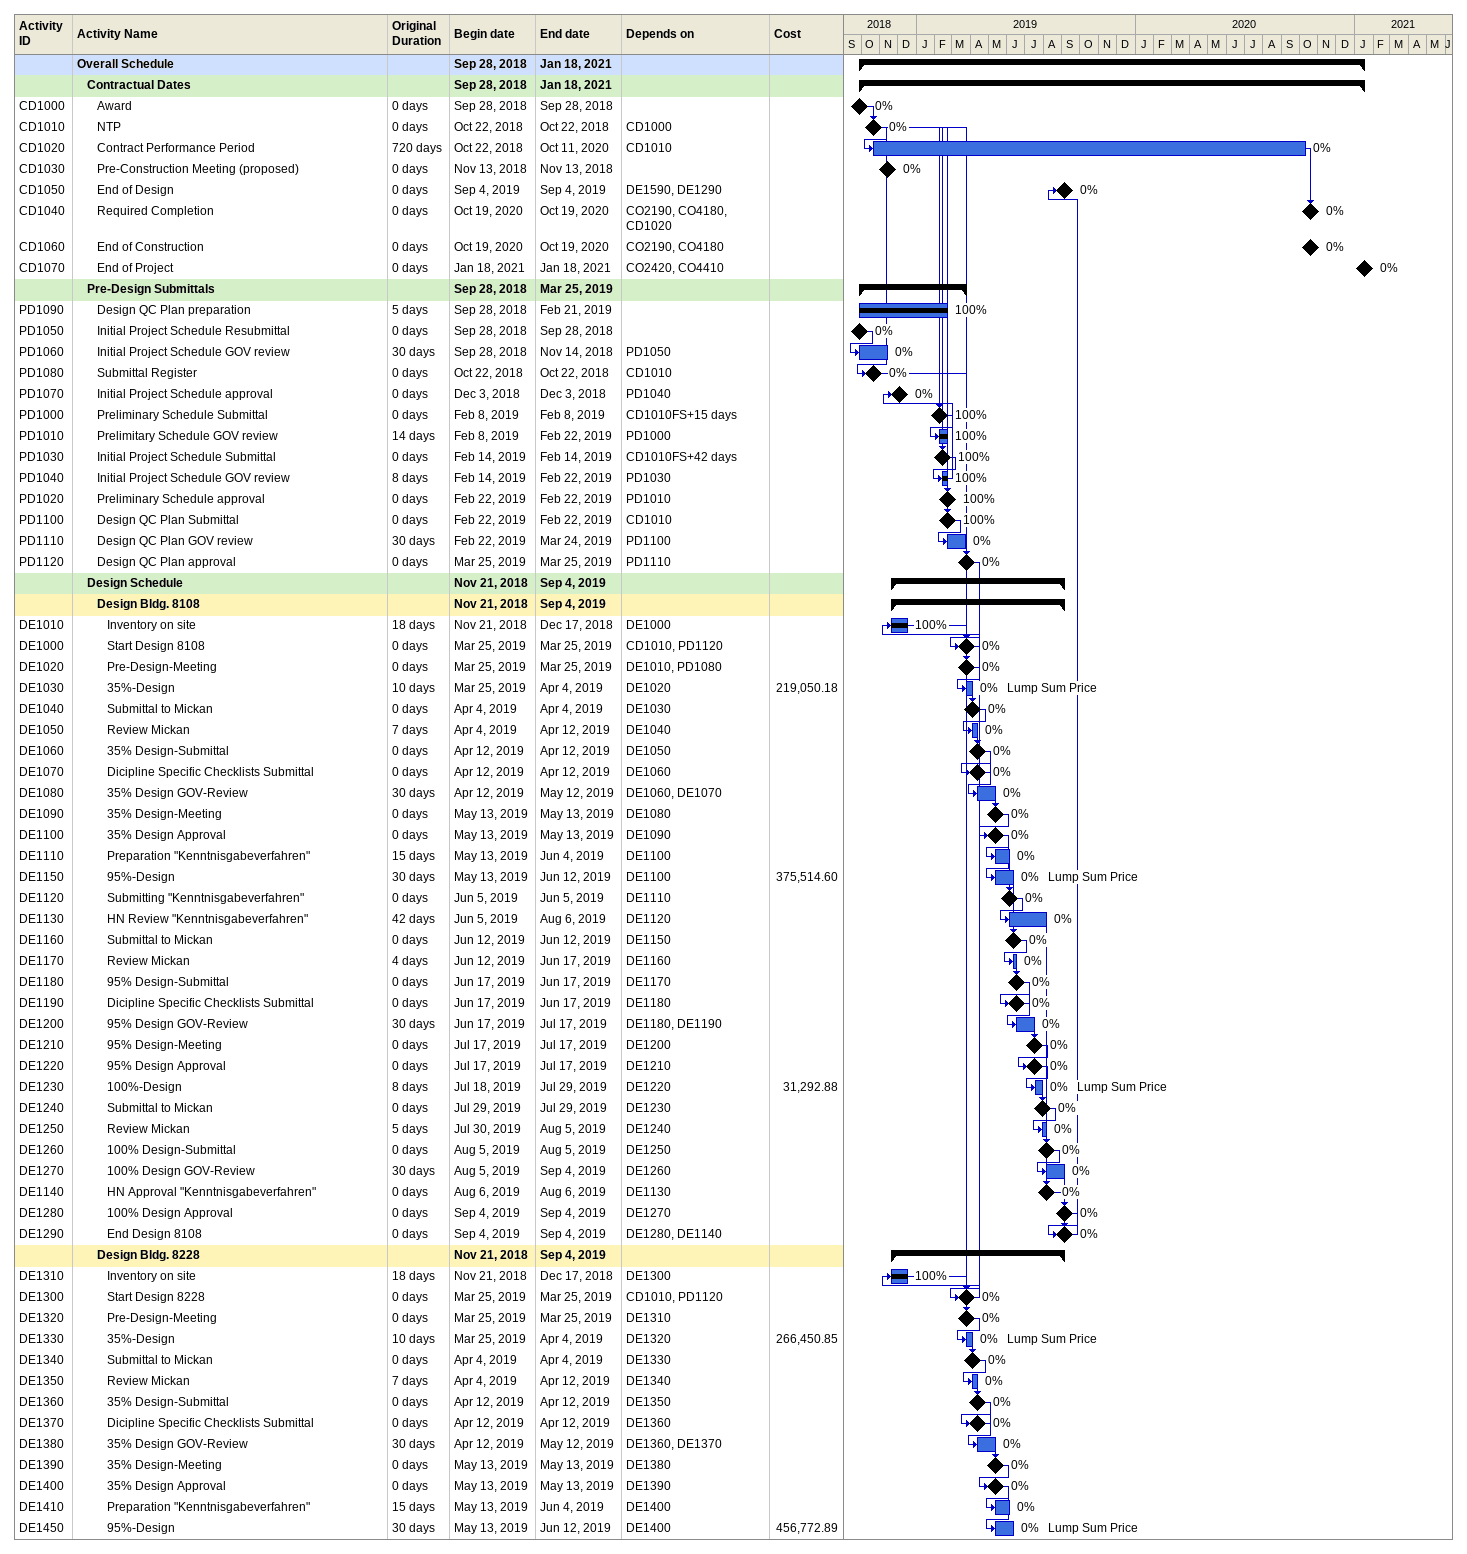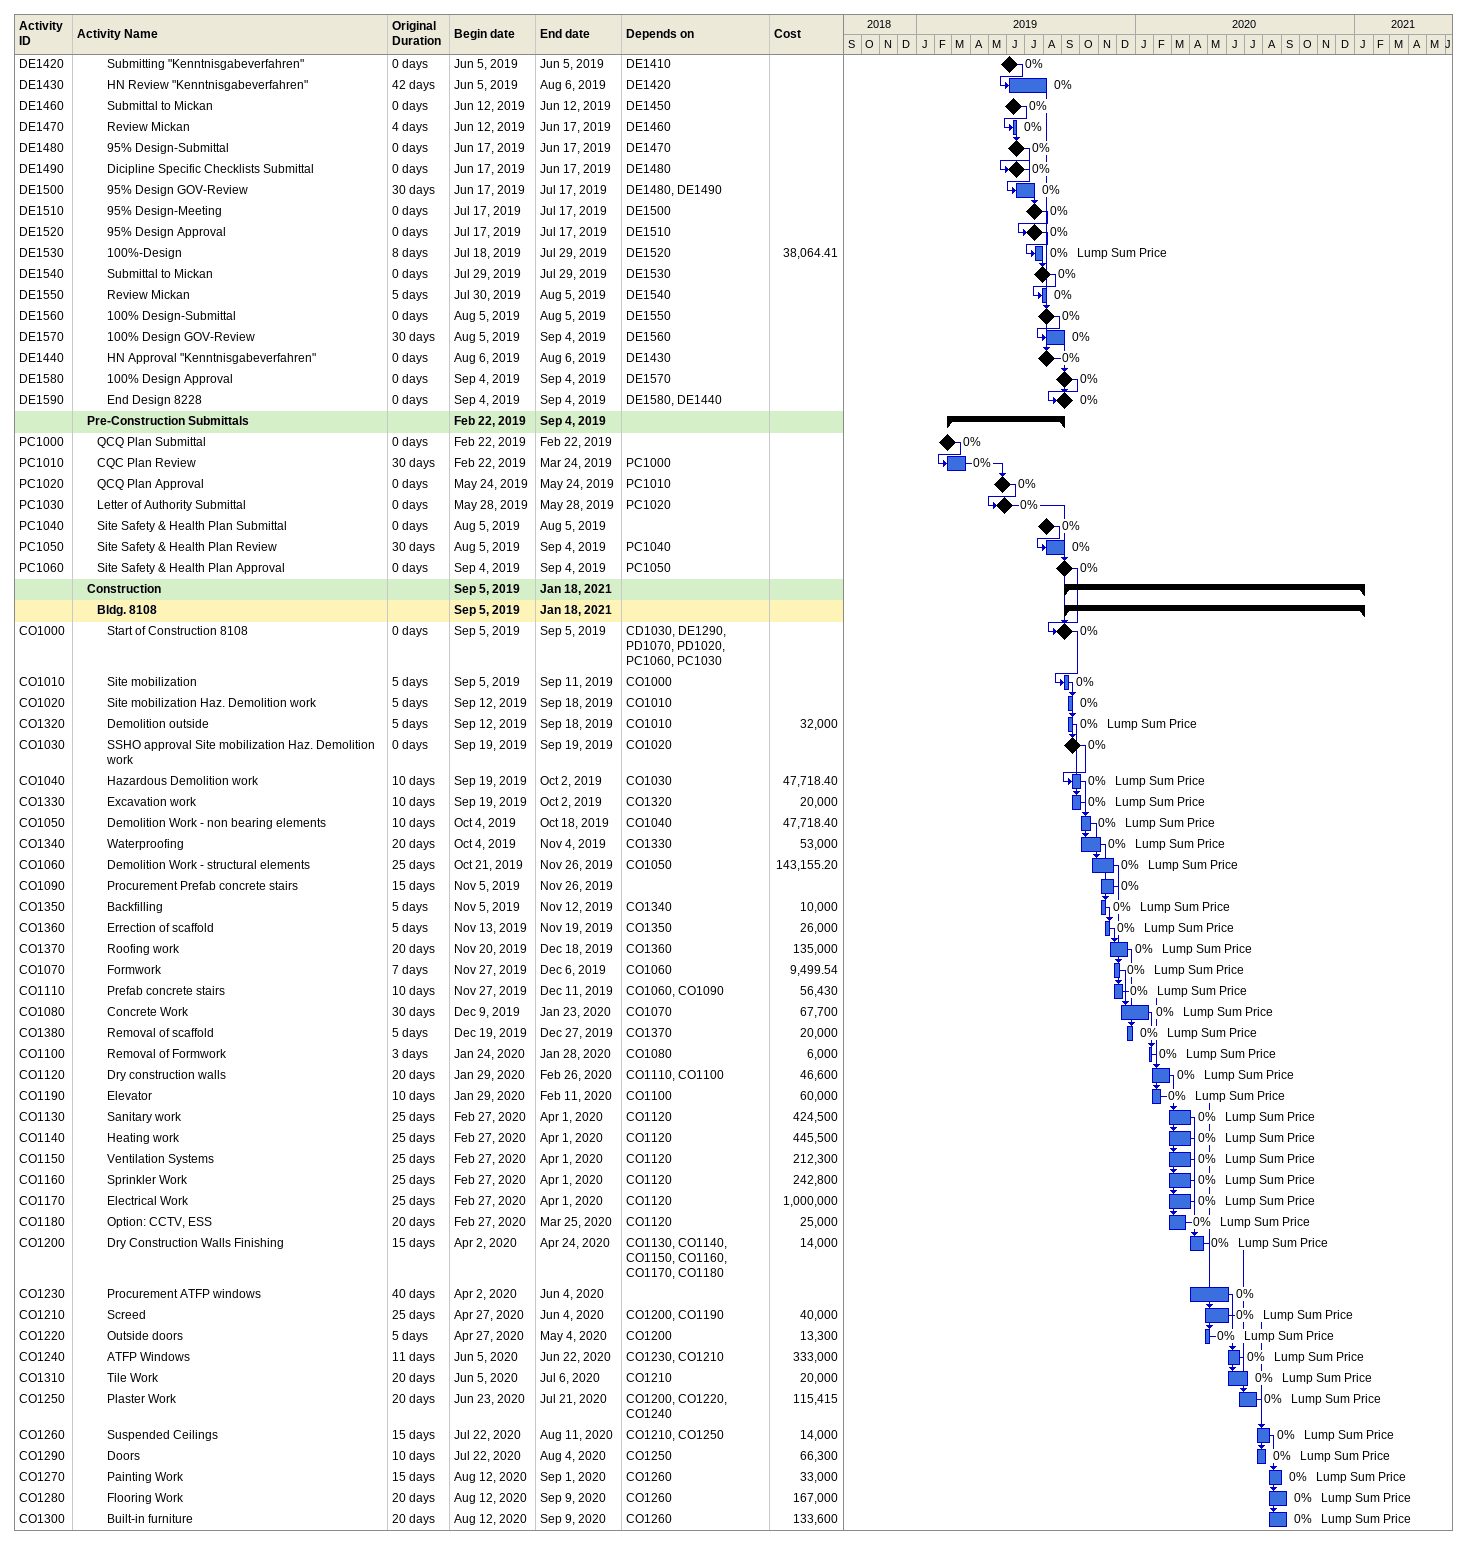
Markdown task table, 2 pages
| ID | Level | Task | Original duration | Start | Finish | Predecessors | Resources | % complete | Cost |
|---|---|---|---|---|---|---|---|---|---|
|  | 1 | **Overall Schedule** |  | 2018-09-28 | 2021-01-18 |  |  |  |  |
|  | 2 | **Contractual Dates** |  | 2018-09-28 | 2021-01-18 |  |  |  |  |
| CD1000 | 3 | Award | 0d | 2018-09-28 | 2018-09-28 |  |  | 0 |  |
| CD1010 | 3 | NTP | 0d | 2018-10-22 | 2018-10-22 | CD1000 |  | 0 |  |
| CD1020 | 3 | Contract Performance Period | 720d | 2018-10-22 | 2020-10-11 | CD1010 |  | 0 |  |
| CD1030 | 3 | Pre-Construction Meeting (proposed) | 0d | 2018-11-13 | 2018-11-13 |  |  | 0 |  |
| CD1050 | 3 | End of Design | 0d | 2019-09-04 | 2019-09-04 | DE1590, DE1290 |  | 0 |  |
| CD1040 | 3 | Required Completion | 0d | 2020-10-19 | 2020-10-19 | CO2190, CO4180, CD1020 |  | 0 |  |
| CD1060 | 3 | End of Construction | 0d | 2020-10-19 | 2020-10-19 | CO2190, CO4180 |  | 0 |  |
| CD1070 | 3 | End of Project | 0d | 2021-01-18 | 2021-01-18 | CO2420, CO4410 |  | 0 |  |
|  | 2 | **Pre-Design Submittals** |  | 2018-09-28 | 2019-03-25 |  |  |  |  |
| PD1090 | 3 | Design QC Plan preparation | 5d | 2018-09-28 | 2019-02-21 |  |  | 100 |  |
| PD1050 | 3 | Initial Project Schedule Resubmittal | 0d | 2018-09-28 | 2018-09-28 |  |  | 0 |  |
| PD1060 | 3 | Initial Project Schedule GOV review | 30d | 2018-09-28 | 2018-11-14 | PD1050 |  | 0 |  |
| PD1080 | 3 | Submittal Register | 0d | 2018-10-22 | 2018-10-22 | CD1010 |  | 0 |  |
| PD1070 | 3 | Initial Project Schedule approval | 0d | 2018-12-03 | 2018-12-03 | PD1040 |  | 0 |  |
| PD1000 | 3 | Preliminary Schedule Submittal | 0d | 2019-02-08 | 2019-02-08 | CD1010FS+15d |  | 100 |  |
| PD1010 | 3 | Prelimitary Schedule GOV review | 14d | 2019-02-08 | 2019-02-22 | PD1000 |  | 100 |  |
| PD1030 | 3 | Initial Project Schedule Submittal | 0d | 2019-02-14 | 2019-02-14 | CD1010FS+42d |  | 100 |  |
| PD1040 | 3 | Initial Project Schedule GOV review | 8d | 2019-02-14 | 2019-02-22 | PD1030 |  | 100 |  |
| PD1020 | 3 | Preliminary Schedule approval | 0d | 2019-02-22 | 2019-02-22 | PD1010 |  | 100 |  |
| PD1100 | 3 | Design QC Plan Submittal | 0d | 2019-02-22 | 2019-02-22 | CD1010 |  | 100 |  |
| PD1110 | 3 | Design QC Plan GOV review | 30d | 2019-02-22 | 2019-03-24 | PD1100 |  | 0 |  |
| PD1120 | 3 | Design QC Plan approval | 0d | 2019-03-25 | 2019-03-25 | PD1110 |  | 0 |  |
|  | 2 | **Design Schedule** |  | 2018-11-21 | 2019-09-04 |  |  |  |  |
|  | 3 | **Design Bldg. 8108** |  | 2018-11-21 | 2019-09-04 |  |  |  |  |
| DE1010 | 4 | Inventory on site | 18d | 2018-11-21 | 2018-12-17 | DE1000 |  | 100 |  |
| DE1000 | 4 | Start Design 8108 | 0d | 2019-03-25 | 2019-03-25 | CD1010, PD1120 |  | 0 |  |
| DE1020 | 4 | Pre-Design-Meeting | 0d | 2019-03-25 | 2019-03-25 | DE1010, PD1080 |  | 0 |  |
| DE1030 | 4 | 35%-Design | 10d | 2019-03-25 | 2019-04-04 | DE1020 | Lump Sum Price | 0 | 219050.18 |
| DE1040 | 4 | Submittal to Mickan | 0d | 2019-04-04 | 2019-04-04 | DE1030 |  | 0 |  |
| DE1050 | 4 | Review Mickan | 7d | 2019-04-04 | 2019-04-12 | DE1040 |  | 0 |  |
| DE1060 | 4 | 35% Design-Submittal | 0d | 2019-04-12 | 2019-04-12 | DE1050 |  | 0 |  |
| DE1070 | 4 | Dicipline Specific Checklists Submittal | 0d | 2019-04-12 | 2019-04-12 | DE1060 |  | 0 |  |
| DE1080 | 4 | 35% Design GOV-Review | 30d | 2019-04-12 | 2019-05-12 | DE1060, DE1070 |  | 0 |  |
| DE1090 | 4 | 35% Design-Meeting | 0d | 2019-05-13 | 2019-05-13 | DE1080 |  | 0 |  |
| DE1100 | 4 | 35% Design Approval | 0d | 2019-05-13 | 2019-05-13 | DE1090 |  | 0 |  |
| DE1110 | 4 | Preparation "Kenntnisgabeverfahren" | 15d | 2019-05-13 | 2019-06-04 | DE1100 |  | 0 |  |
| DE1150 | 4 | 95%-Design | 30d | 2019-05-13 | 2019-06-12 | DE1100 | Lump Sum Price | 0 | 375514.60 |
| DE1120 | 4 | Submitting "Kenntnisgabeverfahren" | 0d | 2019-06-05 | 2019-06-05 | DE1110 |  | 0 |  |
| DE1130 | 4 | HN Review "Kenntnisgabeverfahren" | 42d | 2019-06-05 | 2019-08-06 | DE1120 |  | 0 |  |
| DE1160 | 4 | Submittal to Mickan | 0d | 2019-06-12 | 2019-06-12 | DE1150 |  | 0 |  |
| DE1170 | 4 | Review Mickan | 4d | 2019-06-12 | 2019-06-17 | DE1160 |  | 0 |  |
| DE1180 | 4 | 95% Design-Submittal | 0d | 2019-06-17 | 2019-06-17 | DE1170 |  | 0 |  |
| DE1190 | 4 | Dicipline Specific Checklists Submittal | 0d | 2019-06-17 | 2019-06-17 | DE1180 |  | 0 |  |
| DE1200 | 4 | 95% Design GOV-Review | 30d | 2019-06-17 | 2019-07-17 | DE1180, DE1190 |  | 0 |  |
| DE1210 | 4 | 95% Design-Meeting | 0d | 2019-07-17 | 2019-07-17 | DE1200 |  | 0 |  |
| DE1220 | 4 | 95% Design Approval | 0d | 2019-07-17 | 2019-07-17 | DE1210 |  | 0 |  |
| DE1230 | 4 | 100%-Design | 8d | 2019-07-18 | 2019-07-29 | DE1220 | Lump Sum Price | 0 | 31292.88 |
| DE1240 | 4 | Submittal to Mickan | 0d | 2019-07-29 | 2019-07-29 | DE1230 |  | 0 |  |
| DE1250 | 4 | Review Mickan | 5d | 2019-07-30 | 2019-08-05 | DE1240 |  | 0 |  |
| DE1260 | 4 | 100% Design-Submittal | 0d | 2019-08-05 | 2019-08-05 | DE1250 |  | 0 |  |
| DE1270 | 4 | 100% Design GOV-Review | 30d | 2019-08-05 | 2019-09-04 | DE1260 |  | 0 |  |
| DE1140 | 4 | HN Approval "Kenntnisgabeverfahren" | 0d | 2019-08-06 | 2019-08-06 | DE1130 |  | 0 |  |
| DE1280 | 4 | 100% Design Approval | 0d | 2019-09-04 | 2019-09-04 | DE1270 |  | 0 |  |
| DE1290 | 4 | End Design 8108 | 0d | 2019-09-04 | 2019-09-04 | DE1280, DE1140 |  | 0 |  |
|  | 3 | **Design Bldg. 8228** |  | 2018-11-21 | 2019-09-04 |  |  |  |  |
| DE1310 | 4 | Inventory on site | 18d | 2018-11-21 | 2018-12-17 | DE1300 |  | 100 |  |
| DE1300 | 4 | Start Design 8228 | 0d | 2019-03-25 | 2019-03-25 | CD1010, PD1120 |  | 0 |  |
| DE1320 | 4 | Pre-Design-Meeting | 0d | 2019-03-25 | 2019-03-25 | DE1310 |  | 0 |  |
| DE1330 | 4 | 35%-Design | 10d | 2019-03-25 | 2019-04-04 | DE1320 | Lump Sum Price | 0 | 266450.85 |
| DE1340 | 4 | Submittal to Mickan | 0d | 2019-04-04 | 2019-04-04 | DE1330 |  | 0 |  |
| DE1350 | 4 | Review Mickan | 7d | 2019-04-04 | 2019-04-12 | DE1340 |  | 0 |  |
| DE1360 | 4 | 35% Design-Submittal | 0d | 2019-04-12 | 2019-04-12 | DE1350 |  | 0 |  |
| DE1370 | 4 | Dicipline Specific Checklists Submittal | 0d | 2019-04-12 | 2019-04-12 | DE1360 |  | 0 |  |
| DE1380 | 4 | 35% Design GOV-Review | 30d | 2019-04-12 | 2019-05-12 | DE1360, DE1370 |  | 0 |  |
| DE1390 | 4 | 35% Design-Meeting | 0d | 2019-05-13 | 2019-05-13 | DE1380 |  | 0 |  |
| DE1400 | 4 | 35% Design Approval | 0d | 2019-05-13 | 2019-05-13 | DE1390 |  | 0 |  |
| DE1410 | 4 | Preparation "Kenntnisgabeverfahren" | 15d | 2019-05-13 | 2019-06-04 | DE1400 |  | 0 |  |
| DE1450 | 4 | 95%-Design | 30d | 2019-05-13 | 2019-06-12 | DE1400 | Lump Sum Price | 0 | 456772.89 |
| DE1420 | 4 | Submitting "Kenntnisgabeverfahren" | 0d | 2019-06-05 | 2019-06-05 | DE1410 |  | 0 |  |
| DE1430 | 4 | HN Review "Kenntnisgabeverfahren" | 42d | 2019-06-05 | 2019-08-06 | DE1420 |  | 0 |  |
| DE1460 | 4 | Submittal to Mickan | 0d | 2019-06-12 | 2019-06-12 | DE1450 |  | 0 |  |
| DE1470 | 4 | Review Mickan | 4d | 2019-06-12 | 2019-06-17 | DE1460 |  | 0 |  |
| DE1480 | 4 | 95% Design-Submittal | 0d | 2019-06-17 | 2019-06-17 | DE1470 |  | 0 |  |
| DE1490 | 4 | Dicipline Specific Checklists Submittal | 0d | 2019-06-17 | 2019-06-17 | DE1480 |  | 0 |  |
| DE1500 | 4 | 95% Design GOV-Review | 30d | 2019-06-17 | 2019-07-17 | DE1480, DE1490 |  | 0 |  |
| DE1510 | 4 | 95% Design-Meeting | 0d | 2019-07-17 | 2019-07-17 | DE1500 |  | 0 |  |
| DE1520 | 4 | 95% Design Approval | 0d | 2019-07-17 | 2019-07-17 | DE1510 |  | 0 |  |
| DE1530 | 4 | 100%-Design | 8d | 2019-07-18 | 2019-07-29 | DE1520 | Lump Sum Price | 0 | 38064.41 |
| DE1540 | 4 | Submittal to Mickan | 0d | 2019-07-29 | 2019-07-29 | DE1530 |  | 0 |  |
| DE1550 | 4 | Review Mickan | 5d | 2019-07-30 | 2019-08-05 | DE1540 |  | 0 |  |
| DE1560 | 4 | 100% Design-Submittal | 0d | 2019-08-05 | 2019-08-05 | DE1550 |  | 0 |  |
| DE1570 | 4 | 100% Design GOV-Review | 30d | 2019-08-05 | 2019-09-04 | DE1560 |  | 0 |  |
| DE1440 | 4 | HN Approval "Kenntnisgabeverfahren" | 0d | 2019-08-06 | 2019-08-06 | DE1430 |  | 0 |  |
| DE1580 | 4 | 100% Design Approval | 0d | 2019-09-04 | 2019-09-04 | DE1570 |  | 0 |  |
| DE1590 | 4 | End Design 8228 | 0d | 2019-09-04 | 2019-09-04 | DE1580, DE1440 |  | 0 |  |
|  | 2 | **Pre-Construction Submittals** |  | 2019-02-22 | 2019-09-04 |  |  |  |  |
| PC1000 | 3 | QCQ Plan Submittal | 0d | 2019-02-22 | 2019-02-22 |  |  | 0 |  |
| PC1010 | 3 | CQC Plan Review | 30d | 2019-02-22 | 2019-03-24 | PC1000 |  | 0 |  |
| PC1020 | 3 | QCQ Plan Approval | 0d | 2019-05-24 | 2019-05-24 | PC1010 |  | 0 |  |
| PC1030 | 3 | Letter of Authority Submittal | 0d | 2019-05-28 | 2019-05-28 | PC1020 |  | 0 |  |
| PC1040 | 3 | Site Safety & Health Plan Submittal | 0d | 2019-08-05 | 2019-08-05 |  |  | 0 |  |
| PC1050 | 3 | Site Safety & Health Plan Review | 30d | 2019-08-05 | 2019-09-04 | PC1040 |  | 0 |  |
| PC1060 | 3 | Site Safety & Health Plan Approval | 0d | 2019-09-04 | 2019-09-04 | PC1050 |  | 0 |  |
|  | 2 | **Construction** |  | 2019-09-05 | 2021-01-18 |  |  |  |  |
|  | 3 | **Bldg. 8108** |  | 2019-09-05 | 2021-01-18 |  |  |  |  |
| CO1000 | 4 | Start of Construction 8108 | 0d | 2019-09-05 | 2019-09-05 | CD1030, DE1290, PD1070, PD1020, PC1060, PC1030 |  | 0 |  |
| CO1010 | 4 | Site mobilization | 5d | 2019-09-05 | 2019-09-11 | CO1000 |  | 0 |  |
| CO1020 | 4 | Site mobilization Haz. Demolition work | 5d | 2019-09-12 | 2019-09-18 | CO1010 |  | 0 |  |
| CO1320 | 4 | Demolition outside | 5d | 2019-09-12 | 2019-09-18 | CO1010 | Lump Sum Price | 0 | 32000 |
| CO1030 | 4 | SSHO approval Site mobilization Haz. Demolition work | 0d | 2019-09-19 | 2019-09-19 | CO1020 |  | 0 |  |
| CO1040 | 4 | Hazardous Demolition work | 10d | 2019-09-19 | 2019-10-02 | CO1030 | Lump Sum Price | 0 | 47718.40 |
| CO1330 | 4 | Excavation work | 10d | 2019-09-19 | 2019-10-02 | CO1320 | Lump Sum Price | 0 | 20000 |
| CO1050 | 4 | Demolition Work - non bearing elements | 10d | 2019-10-04 | 2019-10-18 | CO1040 | Lump Sum Price | 0 | 47718.40 |
| CO1340 | 4 | Waterproofing | 20d | 2019-10-04 | 2019-11-04 | CO1330 | Lump Sum Price | 0 | 53000 |
| CO1060 | 4 | Demolition Work - structural elements | 25d | 2019-10-21 | 2019-11-26 | CO1050 | Lump Sum Price | 0 | 143155.20 |
| CO1090 | 4 | Procurement Prefab concrete stairs | 15d | 2019-11-05 | 2019-11-26 |  |  | 0 |  |
| CO1350 | 4 | Backfilling | 5d | 2019-11-05 | 2019-11-12 | CO1340 | Lump Sum Price | 0 | 10000 |
| CO1360 | 4 | Errection of scaffold | 5d | 2019-11-13 | 2019-11-19 | CO1350 | Lump Sum Price | 0 | 26000 |
| CO1370 | 4 | Roofing work | 20d | 2019-11-20 | 2019-12-18 | CO1360 | Lump Sum Price | 0 | 135000 |
| CO1070 | 4 | Formwork | 7d | 2019-11-27 | 2019-12-06 | CO1060 | Lump Sum Price | 0 | 9499.54 |
| CO1110 | 4 | Prefab concrete stairs | 10d | 2019-11-27 | 2019-12-11 | CO1060, CO1090 | Lump Sum Price | 0 | 56430 |
| CO1080 | 4 | Concrete Work | 30d | 2019-12-09 | 2020-01-23 | CO1070 | Lump Sum Price | 0 | 67700 |
| CO1380 | 4 | Removal of scaffold | 5d | 2019-12-19 | 2019-12-27 | CO1370 | Lump Sum Price | 0 | 20000 |
| CO1100 | 4 | Removal of Formwork | 3d | 2020-01-24 | 2020-01-28 | CO1080 | Lump Sum Price | 0 | 6000 |
| CO1120 | 4 | Dry construction walls | 20d | 2020-01-29 | 2020-02-26 | CO1110, CO1100 | Lump Sum Price | 0 | 46600 |
| CO1190 | 4 | Elevator | 10d | 2020-01-29 | 2020-02-11 | CO1100 | Lump Sum Price | 0 | 60000 |
| CO1130 | 4 | Sanitary work | 25d | 2020-02-27 | 2020-04-01 | CO1120 | Lump Sum Price | 0 | 424500 |
| CO1140 | 4 | Heating work | 25d | 2020-02-27 | 2020-04-01 | CO1120 | Lump Sum Price | 0 | 445500 |
| CO1150 | 4 | Ventilation Systems | 25d | 2020-02-27 | 2020-04-01 | CO1120 | Lump Sum Price | 0 | 212300 |
| CO1160 | 4 | Sprinkler Work | 25d | 2020-02-27 | 2020-04-01 | CO1120 | Lump Sum Price | 0 | 242800 |
| CO1170 | 4 | Electrical Work | 25d | 2020-02-27 | 2020-04-01 | CO1120 | Lump Sum Price | 0 | 1000000 |
| CO1180 | 4 | Option: CCTV, ESS | 20d | 2020-02-27 | 2020-03-25 | CO1120 | Lump Sum Price | 0 | 25000 |
| CO1200 | 4 | Dry Construction Walls Finishing | 15d | 2020-04-02 | 2020-04-24 | CO1130, CO1140, CO1150, CO1160, CO1170, CO1180 | Lump Sum Price | 0 | 14000 |
| CO1230 | 4 | Procurement ATFP windows | 40d | 2020-04-02 | 2020-06-04 |  |  | 0 |  |
| CO1210 | 4 | Screed | 25d | 2020-04-27 | 2020-06-04 | CO1200, CO1190 | Lump Sum Price | 0 | 40000 |
| CO1220 | 4 | Outside doors | 5d | 2020-04-27 | 2020-05-04 | CO1200 | Lump Sum Price | 0 | 13300 |
| CO1240 | 4 | ATFP Windows | 11d | 2020-06-05 | 2020-06-22 | CO1230, CO1210 | Lump Sum Price | 0 | 333000 |
| CO1310 | 4 | Tile Work | 20d | 2020-06-05 | 2020-07-06 | CO1210 | Lump Sum Price | 0 | 20000 |
| CO1250 | 4 | Plaster Work | 20d | 2020-06-23 | 2020-07-21 | CO1200, CO1220, CO1240 | Lump Sum Price | 0 | 115415 |
| CO1260 | 4 | Suspended Ceilings | 15d | 2020-07-22 | 2020-08-11 | CO1210, CO1250 | Lump Sum Price | 0 | 14000 |
| CO1290 | 4 | Doors | 10d | 2020-07-22 | 2020-08-04 | CO1250 | Lump Sum Price | 0 | 66300 |
| CO1270 | 4 | Painting Work | 15d | 2020-08-12 | 2020-09-01 | CO1260 | Lump Sum Price | 0 | 33000 |
| CO1280 | 4 | Flooring Work | 20d | 2020-08-12 | 2020-09-09 | CO1260 | Lump Sum Price | 0 | 167000 |
| CO1300 | 4 | Built-in furniture | 20d | 2020-08-12 | 2020-09-09 | CO1260 | Lump Sum Price | 0 | 133600 |
